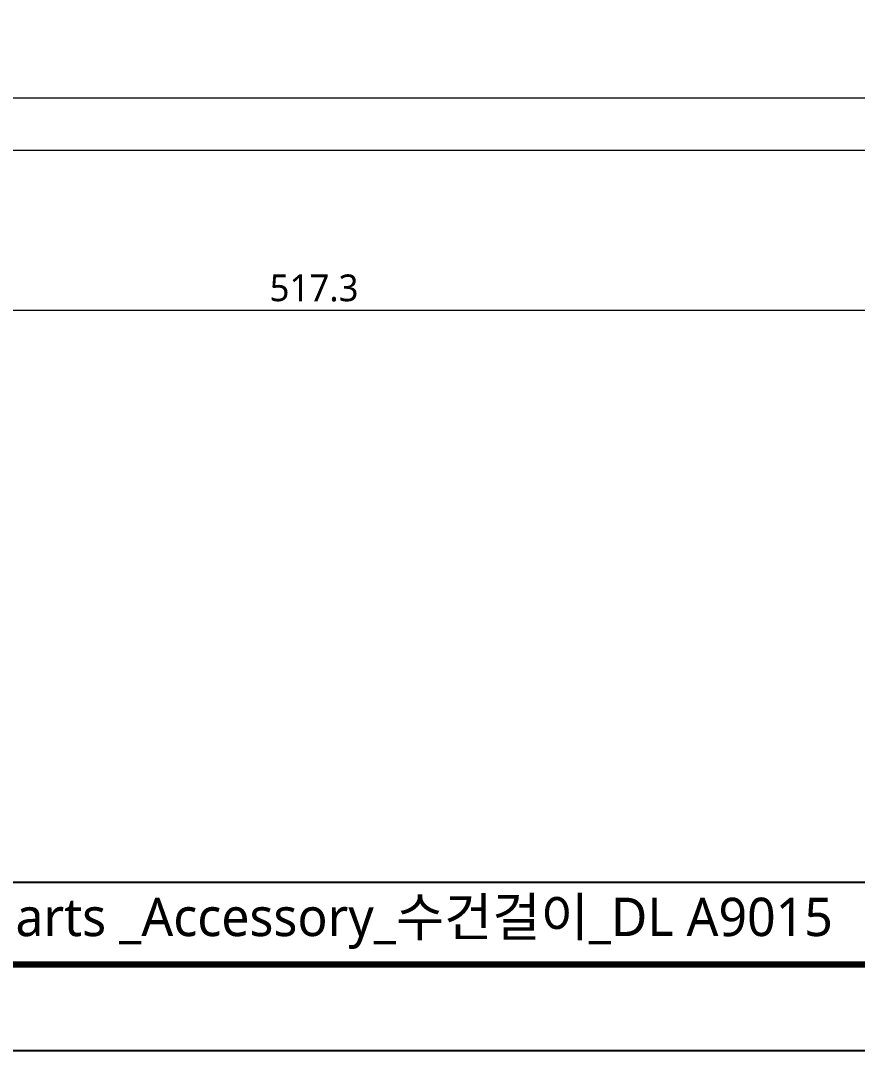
# Model space of a CAD drawing. Extents: x 16296660632 to 16296677930, y -37409619871 to -37409616275.
# Drawn here: x 16296677360 to 16296677610.7, y -37409616876.4 to -37409616568.1 of the extents above; entities that cross this region are included whole.
import ezdxf

# ---------------------------------------------------------------- set-up
doc = ezdxf.new("R2010")
doc.units = 0
doc.header["$LTSCALE"] = 10
doc.header["$MEASUREMENT"] = 0
doc.header["$PDMODE"] = 3
doc.header["$PDSIZE"] = -10
doc.layers.get('0').update_dxf_attribs({"linetype": 'CONTINUOUS'})
doc.layers.get('DEFPOINTS').update_dxf_attribs({"linetype": 'CONTINUOUS'})
doc.styles.add('Daelim Dimension', font='NanumGothic.ttf')
doc.dimstyles.new('DEFAULT', dxfattribs={"dimscale": 2, "dimtxt": 2, "dimasz": 2, "dimexe": 0, "dimexo": 2, "dimgap": 1, "dimtad": 1, "dimdec": 1, "dimzin": 9, "dimdsep": 46, "dimtxsty": 'Daelim Dimension', "dimcen": 0.5, "dimclrd": 252, "dimclre": 252, "dimclrt": 3, "dimadec": 1, "dimazin": 0, "dimtfac": 1, "dimtdec": 1, "dimtix": 1, "dimtmove": 0, "dimatfit": 3, "dimfxl": 1, "dimtolj": 1, "dimtzin": 1, "dimlwd": 9, "dimlwe": 9, "dimarcsym": 0})

# ---------------------------------------------------------------- blocks, each defined once
blk = doc.blocks.new('*D4')
at = {"color": 5, "lineweight": 9, "transparency": 16777216}
for p, q in [((16296677189.30537, -37409616620.09404), (16296677189.30537, -37409616654.751022)), ((16296677706.603531, -37409616620.09404), (16296677706.603531, -37409616654.751022)), ((16296677193.30537, -37409616654.751022), (16296677702.603531, -37409616654.751022))]:
    blk.add_line(p, q, dxfattribs=at)
at = {"color": 5, "transparency": 16777216}
for points in [[(16296677193.30537, -37409616654.084358), (16296677193.30537, -37409616655.417686), (16296677189.30537, -37409616654.751022)], [(16296677702.603531, -37409616654.084358), (16296677702.603531, -37409616655.417686), (16296677706.603531, -37409616654.751022)]]:
    blk.add_solid(points, dxfattribs=at)
at = {"layer": 'DEFPOINTS', "color": 0, "transparency": 16777216}
for p in [(16296677189.30537, -37409616616.09404), (16296677706.603531, -37409616616.09404), (16296677706.603531, -37409616654.751022)]:
    blk.add_point(p, dxfattribs=at)
at = {"color": 7, "transparency": 16777216, "insert": (16296677447.954451, -37409616648.190224), "char_height": 8, "attachment_point": 5, "style": 'Daelim Dimension'}
blk.add_mtext('\\A1;517.3', dxfattribs=at)

msp = doc.modelspace()

# ---------------------------------------------------------------- linework, layer by layer
at = {"color": 7, "linetype": 'Continuous', "lineweight": 15}
for p, q in [((16296677700.36727, -37409616591.3452), (16296677195.541599, -37409616591.3452)), ((16296677195.542139, -37409616606.8452), (16296677700.366739, -37409616606.8452))]:
    msp.add_line(p, q, dxfattribs=at)
at = {"color": 5}
msp.add_line((16296677122.53558, -37409616826.083809), (16296677783.01156, -37409616826.083809), dxfattribs=at)
at = {"ltscale": 0.5}
msp.add_lwpolyline([(16296677109.345659, -37409616876.442093), (16296677929.60565, -37409616876.442093), (16296677929.60565, -37409616275.422089), (16296677109.345659, -37409616275.422089)], close=True, dxfattribs=at)
at = {"color": 5, "linetype": 'ByBlock', "lineweight": 200, "const_width": 1.89}
msp.add_lwpolyline([(16296677122.53558, -37409616850.70694), (16296677916.335581, -37409616850.70694), (16296677916.335581, -37409616289.37693), (16296677122.53558, -37409616289.37693)], close=True, dxfattribs=at)

# ---------------------------------------------------------------- texts
at = {"color": 2, "insert": (16296677260.406071, -37409616830.721931), "char_height": 11.49876, "width": 546.05760711, "attachment_point": 1, "style": 'Daelim Dimension'}
msp.add_mtext('{\\fPretendard Variable SemiBold|b0|i0|c129|p2;대림바스(주)}_Parts _Accessory_{\\fGulim|b0|i0|c129|p50;수건걸이}_DL A9015', dxfattribs=at)

# ---------------------------------------------------------------- dimensions: what is measured, and where the dimension line sits
dim = msp.add_linear_dim(base=(16296677706.603531, -37409616654.751022), p1=(16296677189.30537, -37409616616.09404), p2=(16296677706.603531, -37409616616.09404), dimstyle='DEFAULT', override={"dimtxt": 4, "dimclrd": 5, "dimclre": 5, "dimclrt": 7})
dim.commit()
dim.dimension.update_dxf_attribs({"geometry": '*D4', "text_midpoint": (16296677447.954451, -37409616648.190224)})

doc.saveas('drawing.dxf')
